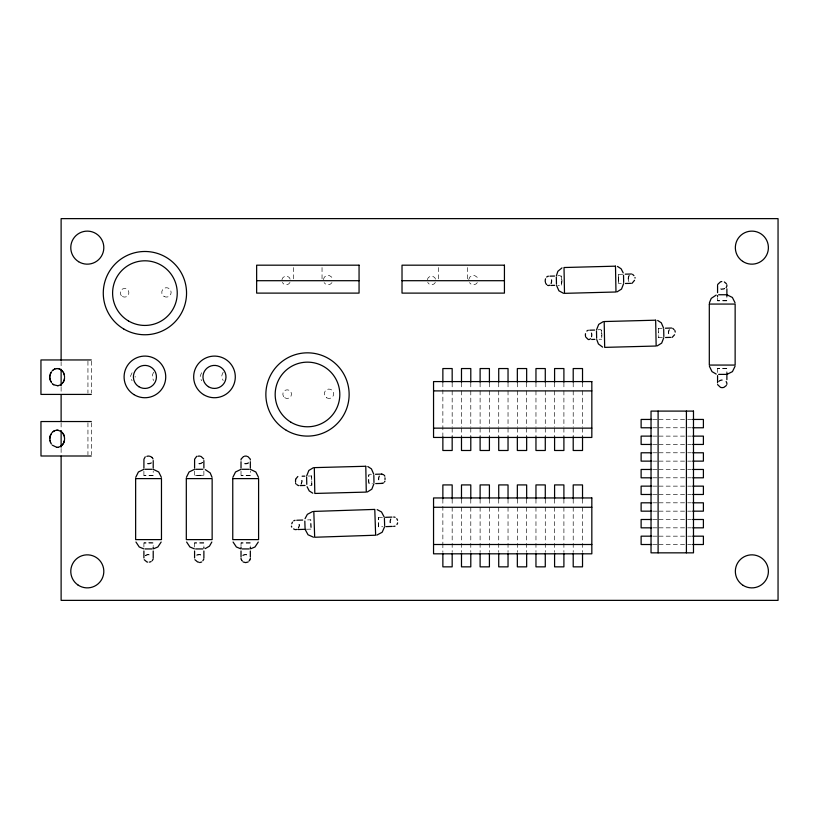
<?xml version="1.0" encoding="UTF-8"?>
<svg xmlns="http://www.w3.org/2000/svg" width="819" height="819" viewBox="0 0 819 819"><rect width="100%" height="100%" fill="white"/><g stroke="black" fill="none" stroke-linecap="round" stroke-linejoin="round"><path stroke-width="0.61" stroke-dasharray="4.09 3.07" d="M143.898 475.327L143.898 471.079M148.556 542.864L153.133 542.925L153.214 546.14M194.574 542.936L194.574 548.167M203.808 542.956L194.594 542.946L203.808 542.925L203.88 546.14M241.021 542.936L241.021 546.14M250.256 542.956L241.042 542.946L250.256 542.925L250.338 546.14M717.567 368.396L717.567 372.635M726.801 368.407L717.587 368.396L726.801 368.376L726.883 371.591M311.67 475.982L311.844 485.247L308.272 485.36M371.416 474.385C366.922 472.041 367.209 487.489 372.481 483.671M368.908 483.681L368.734 474.529M557.79 275.952C563.032 272.225 563.738 288.687 557.964 285.268M597.962 329.985C604.606 325.338 600.614 346.048 601.709 335.391M311.855 485.247L311.681 476.044M561.547 285.155L561.394 280.518M622.829 274.242L618.417 274.355L618.601 283.64L621.293 283.589M662.346 337.592L658.773 337.694L658.763 333.886M378.665 526.842L378.337 517.628L378.644 526.842L382.893 526.719M591.431 336.855L591.697 334.306L590.694 331.552M591.697 336.947L591.922 336.077A6.419 6.378 88.9 0 0 591.871 333.517L590.99 331.531M379.392 475.931L378.747 479.35L379.77 482.125M550.88 283.691L551.525 280.272L550.522 277.528M379.095 475.9L378.521 477.569A6.419 6.378 88.9 0 0 378.562 480.129L379.443 482.115M551.167 283.722L551.75 282.053A6.419 6.378 88.9 0 0 551.699 279.494L550.818 277.508M668.969 329.832L668.386 331.5A6.419 6.378 88.9 0 0 668.437 334.06L669.082 335.698M391.001 518.888L390.274 522.317L391.523 525.092M390.663 518.867L390.1 520.106A5.416 5.395 88.1 0 0 390.213 523.536L391.134 525.081M629.32 275.45L628.419 278.245L629.197 281.623M669.492 329.473L668.601 332.268L669.369 335.647M301.249 484.183L302.057 482.156A6.419 6.378 88.9 0 0 302.006 479.596L301.361 477.958M629.012 275.44L628.214 277.467A6.419 6.378 88.9 0 0 628.265 280.037M300.931 484.213L301.842 481.377L301.075 477.999M298.505 528.153L299.324 526.545A5.416 5.395 88.1 0 0 299.211 523.126L298.822 522.297M298.126 528.183L299.181 525.337L298.229 521.969M153.603 372.205L152.375 375.082A8.835 8.835 0 0 0 152.375 377.672L153.603 380.548M223.167 372.205L221.939 375.082A8.835 8.835 0 0 0 221.939 377.672L223.167 380.548M718.58 381.634L721.201 380.231L724.713 380.743M202.846 462.489L200.942 463.667A5.416 5.395 0 0 1 197.512 463.667L196.683 463.298M718.611 381.224L720.515 380.047A5.416 5.395 0 0 1 723.935 380.057L724.774 380.415M132.084 372.768L130.753 375.583A8.098 8.098 0 0 0 130.753 377.948L132.084 380.774M201.658 372.768L200.327 375.583A8.098 8.098 0 0 0 200.327 377.948L201.658 380.774M202.539 462.407L199.734 463.564L196.765 462.981M145.26 555.477L146.847 554.596A5.416 5.395 0 0 1 150.266 554.606L151.495 555.2M145.28 555.825L148.055 554.709L151.454 555.538M151.495 463.063L150.266 463.667A5.416 5.395 0 0 1 146.847 463.667L145.26 462.796M248.618 463.063L247.399 463.667A5.416 5.395 0 0 1 243.97 463.667L242.741 463.063M242.741 555.2L243.97 554.596A5.416 5.395 0 0 1 247.389 554.606L248.618 555.2M151.454 462.725L148.055 463.564L145.28 462.438M248.577 462.725L245.68 463.585L242.782 462.725M242.782 555.548L245.68 554.678L248.577 555.538M724.774 288.749L723.935 289.117A5.416 5.395 0 0 1 720.515 289.117L718.611 287.94M196.683 554.965L197.512 554.596A5.416 5.395 0 0 1 200.942 554.606L202.846 555.773M724.713 288.421L721.201 288.943L718.58 287.541M196.765 555.282L199.734 554.709L202.539 555.855M726.862 300.788L717.587 300.788L726.862 300.768L726.883 297.584M153.194 475.337L143.919 475.337L153.194 475.317L153.214 471.079M203.88 471.079L203.88 475.327L194.656 475.307L199.232 475.409M250.317 475.337L241.042 475.337L250.317 475.317L250.338 471.079M153.133 542.956L143.98 542.925L148.556 543.017M307.575 519.901L310.77 519.799L311.066 529.084L310.79 519.87M378.347 517.557L382.586 517.413M306.838 529.238L311.077 529.105M662.172 328.286L658.589 328.378L658.609 332.616M599.027 339.271L601.719 339.199M308.087 476.054L311.67 475.962M653.071 419.441L658.527 419.441M658.988 419.441L687.243 419.441M687.673 419.441L692.239 419.441M653.071 427.774L658.107 427.774M658.988 427.774L686.414 427.774M687.673 427.774L691.441 427.774M653.071 436.117L658.107 436.117M658.988 436.117L686.414 436.117M687.673 436.117L691.441 436.117M653.071 444.451L658.107 444.451M658.988 444.451L686.414 444.451M687.673 444.451L691.441 444.451M653.071 452.784L658.107 452.784M658.988 452.784L686.414 452.784M687.673 452.784L691.441 452.784M653.071 461.128L658.107 461.128M658.988 461.128L686.414 461.128M687.673 461.128L691.441 461.128M653.071 469.461L658.107 469.461M658.988 469.461L686.414 469.461M687.673 469.461L691.441 469.461M653.071 477.805L658.107 477.805M658.988 477.805L686.414 477.805M687.673 477.805L691.441 477.805M653.071 486.138L658.107 486.138M658.988 486.138L686.414 486.138M687.673 486.138L691.441 486.138M653.071 494.481L658.107 494.481M658.988 494.481L686.414 494.481M687.673 494.481L691.441 494.481M653.071 502.815L658.107 502.815M658.988 502.815L686.414 502.815M687.673 502.815L691.441 502.815M653.071 511.158L658.107 511.158M658.988 511.158L686.414 511.158M687.673 511.158L691.441 511.158M653.071 519.492L658.107 519.492M658.988 519.492L686.414 519.492M687.673 519.492L691.441 519.492M653.071 527.835L658.107 527.835M658.988 527.835L686.414 527.835M687.673 527.835L691.441 527.835M653.071 536.169L658.107 536.169M658.988 536.169L686.414 536.169M687.673 536.169L691.441 536.169M653.071 544.512L658.107 544.512M658.988 544.512L686.414 544.512M687.673 544.512L691.441 544.512M199.232 475.245L203.87 475.317M628.91 281.664L628.265 280.037M658.599 328.399L658.763 337.674M618.427 274.375L618.58 279.422M618.591 283.64L618.437 279.013M601.545 329.903L601.699 334.541M561.373 275.88L561.527 280.937M717.567 297.584L717.567 300.778M582.524 382.749L582.524 388.575M582.524 390.898L582.524 426.975M582.524 428.142L582.524 436.292M582.524 499.119L582.524 506.019M582.524 507.268L582.524 542.178M582.524 543.345L582.524 551.955M573.208 382.749L573.208 388.575M573.208 390.898L573.208 426.975M573.208 428.142L573.208 436.292M573.208 499.119L573.208 506.019M573.208 507.268L573.208 542.178M573.208 543.345L573.208 551.955M563.902 382.749L563.902 388.575M563.902 390.898L563.902 426.975M563.902 428.142L563.902 436.292M563.902 499.119L563.902 506.019M563.902 507.268L563.902 542.178M563.902 543.345L563.902 551.955M554.586 382.749L554.586 388.575M554.586 390.898L554.586 426.975M554.586 428.142L554.586 436.292M554.586 499.119L554.586 506.019M554.586 507.268L554.586 542.178M554.586 543.345L554.586 551.955M545.28 382.749L545.28 388.575M545.28 390.898L545.28 426.975M545.28 428.142L545.28 436.292M545.28 499.119L545.28 506.019M545.28 507.268L545.28 542.178M545.28 543.345L545.28 551.955M535.964 382.749L535.964 388.575M535.964 390.898L535.964 426.975M535.964 428.142L535.964 436.292M535.964 499.119L535.964 506.019M535.964 507.268L535.964 542.178M535.964 543.345L535.964 551.955M526.658 382.749L526.658 388.575M526.658 390.898L526.658 426.975M526.658 428.142L526.658 436.292M526.658 499.119L526.658 506.019M526.658 507.268L526.658 542.178M526.658 543.345L526.658 551.955M517.342 382.749L517.342 388.575M517.342 390.898L517.342 426.975M517.342 428.142L517.342 436.292M517.342 499.119L517.342 506.019M517.342 507.268L517.342 542.178M517.342 543.345L517.342 551.955M508.036 382.749L508.036 388.575M508.036 390.898L508.036 426.975M508.036 428.142L508.036 436.292M508.036 499.119L508.036 506.019M508.036 507.268L508.036 542.178M508.036 543.345L508.036 551.955M498.73 382.749L498.73 388.575M498.73 390.898L498.73 426.975M498.73 428.142L498.73 436.292M498.73 499.119L498.73 506.019M498.73 507.268L498.73 542.178M498.73 543.345L498.73 551.955M489.414 382.749L489.414 388.575M489.414 390.898L489.414 426.975M489.414 428.142L489.414 436.292M489.414 499.119L489.414 506.019M489.414 507.268L489.414 542.178M489.414 543.345L489.414 551.955M480.108 382.749L480.108 388.575M480.108 390.898L480.108 426.975M480.108 428.142L480.108 436.292M480.108 499.119L480.108 506.019M480.108 507.268L480.108 542.178M480.108 543.345L480.108 551.955M470.792 382.749L470.792 388.575M470.792 390.898L470.792 426.975M470.792 428.142L470.792 436.292M470.792 499.119L470.792 506.019M470.792 507.268L470.792 542.178M470.792 543.345L470.792 551.955M467.414 267.567L467.414 280.702M461.486 382.749L461.486 388.575M461.486 390.898L461.486 426.975M461.486 428.142L461.486 436.292M461.486 499.119L461.486 506.019M461.486 507.268L461.486 542.178M461.486 543.345L461.486 551.955M452.17 382.749L452.17 388.575M452.17 390.898L452.17 426.975M452.17 428.142L452.17 436.292M452.17 499.119L452.17 506.019M452.17 507.268L452.17 542.178M452.17 543.345L452.17 551.955M442.864 382.749L442.864 436.292M442.864 499.119L442.864 543.345M442.864 543.662L442.864 551.955M438.687 267.567L438.687 280.702M322.041 267.567L322.041 279.504M293.315 267.567L293.315 280.702M241.021 471.079L241.021 475.327M194.574 471.079L194.574 475.327M143.898 542.936L143.898 548.167M91.319 361.23L91.319 393.13M91.319 422.819L91.319 454.719M87.94 361.23L87.94 393.13M87.94 422.819L87.94 454.719M61.118 361.619L61.118 368.007M61.118 387.162L61.118 393.54M61.118 422.901L61.118 429.289M61.118 448.443L61.118 454.821M331.961 282.627A4.699 4.699 0 0 1 324.099 282.627M323.351 279.637A4.699 4.699 0 0 1 332.709 279.637M477.334 282.627A4.699 4.699 0 0 1 469.471 282.627M468.724 279.637A4.699 4.699 0 0 1 478.071 279.637M135.145 376.382A8.098 8.098 0 0 1 135.145 377.16M435.36 282.432A4.3 4.3 0 0 1 427.713 282.432M427.303 279.668A4.3 4.3 0 0 1 435.769 279.668M289.987 282.432A4.3 4.3 0 0 1 282.34 282.432M281.931 279.668A4.3 4.3 0 0 1 290.397 279.668M326.679 397.819A4.699 4.699 0 0 0 333.722 393.755A4.699 4.699 0 0 0 326.679 389.69A4.699 4.699 0 0 0 326.679 397.819M122.43 296.519A4.3 4.3 0 0 0 128.89 292.792A4.3 4.3 0 0 0 122.43 289.066A4.3 4.3 0 0 0 122.43 296.519M284.684 397.665A4.3 4.3 0 0 0 291.451 394.533A4.3 4.3 0 0 0 285.35 390.233A4.3 4.3 0 0 0 284.684 397.665M164.097 296.468A4.699 4.699 0 0 0 171.14 292.403A4.699 4.699 0 0 0 164.097 288.339A4.699 4.699 0 0 0 164.097 296.468"/><path stroke-width="1.23" d="M49.836 376.986L50 378.747M49.836 438.574L50 440.335M49.877 376.986L49.959 375.614M49.877 438.574L49.959 437.203M64.578 377.579L64.425 378.747M143.898 468.13L143.929 459.213L145.25 456.838M194.574 468.13L194.605 459.213L196.744 456.275M64.425 440.335L64.568 439.363M373.925 483.753L371.816 489.189L367.342 491.984M623.617 283.65L621.508 289.087L617.035 291.881M663.789 337.674L661.68 343.11L657.207 345.905M49.969 437.397L50.614 435.002M306.685 475.89L308.835 470.464L313.329 467.731M556.377 275.788L557.872 271.294L561.977 267.905M596.549 329.811L598.709 324.396L603.193 321.662M384.602 526.781L382.166 532.248L376.894 535.094M50 375.614L50.113 375M64.466 378.747L64.158 379.955M64.466 440.335L64.025 441.943M735.063 366.247L732.452 371.621L727.088 374.293M135.729 477.354L138.401 471.99L143.775 469.379M186.404 477.354L189.076 471.99L194.451 469.379M232.852 477.354L235.524 471.99L240.909 469.379M709.397 302.805L711.261 298.362L716.205 295.075M50.031 375.204L50.389 374.007M50.031 436.793L50.174 436.189M295.731 479.33L295.628 479.76A6.419 6.378 88.9 0 0 295.598 481.889M64.343 440.95L64.128 441.748M64.251 379.76L64.025 380.354M545.556 278.798L545.331 279.658A6.419 6.378 88.9 0 0 545.382 282.227M634.541 280.303L632.114 283.231A2.416 2.396 88.9 0 1 631.807 283.292M305.047 518.642L307.36 514.342L312.643 511.537M50.287 435.79L50.502 435.196M161.148 542.035L157.862 546.979L153.419 548.843M211.824 542.035L209.449 546.171L205.221 548.617M258.282 542.035L254.996 546.979L250.542 548.843M50.358 374.007L50.88 372.84M50.43 373.812L50.665 373.218M63.995 442.137L63.636 442.925M295.854 478.9L297.84 476.504M674.58 334.756L672.286 337.254A2.416 2.396 88.9 0 1 671.979 337.326M63.636 381.337L63.923 380.753M250.01 559.694L250.153 559.336A3.378 3.358 0 0 0 250.338 558.251M63.841 380.948L63.135 382.258M50.583 435.002L50.88 434.428M50.665 434.807L51.402 433.507M384.94 481.142L384.49 481.971M62.254 445.014L63.677 442.925M50.839 372.84L51.402 371.918M292.475 522.123L291.912 523.361A5.416 5.395 88.1 0 0 291.81 523.802M396.949 524.529L397.512 523.29A5.416 5.395 88.1 0 0 397.614 522.86M63.165 382.258L62.254 383.425M63.165 443.847L62.817 444.369M249.815 560.053L248.976 561.025M726.125 287.612L726.699 286.548A3.378 3.358 0 0 0 726.801 284.756M726.361 385.503L723.935 387.356A5.416 5.395 0 0 1 720.515 387.356L717.751 384.787A3.378 3.358 0 0 1 717.649 384.418M51.863 432.841L53.051 431.685M152.17 560.728L153.03 559.336A3.378 3.358 0 0 0 153.133 558.967M202.846 560.728L203.706 559.336A3.378 3.358 0 0 0 203.808 558.967M62.428 383.272L61.22 384.387M52.129 370.935L53.051 370.096M62.009 445.311L61.22 445.976M546.652 277.006L547.85 276.3A2.416 2.396 88.9 0 1 548.454 276.208M586.824 331.04L588.022 330.323A2.416 2.396 88.9 0 1 588.329 330.262M590.601 338.728L589.404 339.445A2.416 2.396 88.9 0 1 588.196 339.476L585.81 337.1M61.568 445.72L60.575 446.416M53.174 369.973L54.351 369.256M61.251 384.387L60.575 384.828M53.174 431.562L53.685 431.224M383.599 482.903L381.767 483.394M60.616 384.828L57.883 385.759M53.808 431.122L54.351 430.845M60.616 446.416L57.883 447.348M293.683 520.884L294.39 520.515A3.378 3.358 88.1 0 1 295.116 520.331M549.846 285.155L549.232 285.421A2.416 2.396 88.9 0 1 548.024 285.452L547.399 285.217M243.54 456.521L241.206 458.937A3.378 3.358 0 0 0 241.021 460.012M151.105 561.537L150.266 561.906A5.416 5.395 0 0 1 149.406 562.11M54.31 369.256L54.853 369.031M54.31 430.845L54.853 430.62M201.689 561.998L199.734 562.581M248.147 561.998L245.68 562.602L243.192 561.988M54.812 369.031L56.88 368.581M54.812 430.62L56.88 430.17M381.593 474.14L383.742 474.764M57.924 385.759L53.808 384.828M57.924 447.348L56.849 447.369M313.81 511.425L374.785 509.408L375.645 535.216L314.67 537.254L313.81 511.435M296.744 520.26L302.702 520.065M385.544 517.321L391.943 517.106M297.973 529.535L305.856 529.269M385.851 526.627L392.25 526.412M549.897 276.167L554.565 276.044M625.225 274.17L631.531 274.007M550.972 285.452L554.739 285.35M625.399 283.487L630.773 283.343M589.7 330.2L594.737 330.067M671.6 328.04L665.397 328.204M591.656 339.465L594.911 339.373M665.571 337.51L670.607 337.377M56.849 368.581L57.924 368.601M56.849 430.17L57.924 430.19M302.139 476.218L304.863 476.146M375.522 474.273L381.951 474.109M300.01 485.585L305.047 485.452M375.706 483.579L381.9 483.415M256.644 280.702L359.06 280.702M402.016 280.702L504.432 280.702M718.632 294.748L725.818 294.748M91.278 359.95L40.95 359.95L40.95 394.41L91.278 394.41M718.632 374.385L725.818 374.385M433.548 390.898L591.83 390.898M651.811 419.441L641.123 419.441L641.123 427.774L651.811 427.774M692.7 419.441L703.398 419.441L703.398 427.774L692.7 427.774M91.278 421.539L40.95 421.539L40.991 455.999L91.278 455.999M433.548 428.142L591.83 428.142M651.811 436.117L641.123 436.117L641.123 444.451L651.811 444.451M692.7 436.117L703.398 436.117L703.398 444.451L692.7 444.451M651.811 452.784L641.123 452.784L641.123 461.128L651.811 461.128M692.7 452.784L703.398 452.784L703.398 461.128L692.7 461.128M144.963 469.297L152.15 469.297M195.639 469.297L202.825 469.297M242.086 469.297L249.273 469.297M651.811 469.461L641.123 469.461L641.123 477.805L651.811 477.805M692.7 469.461L703.398 469.461L703.398 477.805L692.7 477.805M651.811 486.138L641.123 486.138L641.123 494.481L651.811 494.481M692.7 486.138L703.398 486.138L703.398 494.481L692.7 494.481M651.811 502.815L641.123 502.815L641.123 511.158L651.811 511.158M692.7 502.815L703.398 502.815L703.398 511.158L692.7 511.158M433.548 507.268L591.83 507.268M651.811 519.492L641.123 519.492L641.123 527.835L651.811 527.835M692.7 519.492L703.398 519.492L703.398 527.835L692.7 527.835M651.811 536.169L641.123 536.169L641.123 544.512L651.811 544.512M692.7 536.169L703.398 536.169L703.398 544.512L692.7 544.512M433.548 544.502L591.83 544.502M144.963 548.935L152.15 548.935M195.639 548.935L202.825 548.935M242.086 548.935L249.273 548.935M56.88 447.369L52.273 445.167M57.883 368.601L58.948 368.806M57.883 430.19L61.251 431.562M313.493 537.213L308.036 534.766L305.18 529.504M727.006 294.83L732.381 297.451L735.053 302.805M250.46 469.379L255.835 471.99L258.507 477.354M153.337 469.379L158.712 471.99L161.384 477.354M240.817 548.843L236.374 546.979L233.087 542.035M194.369 548.843L189.916 546.979L186.63 542.035M143.694 548.843L139.24 546.979L135.964 542.035M563.513 293.304L558.927 290.806L556.572 285.503M377.19 509.643L381.49 511.947L384.295 517.239M58.907 368.806L60.115 369.256M205.252 469.615L210.196 472.901L212.06 477.354M716.226 374.068L712.008 371.621L709.387 366.247M395.106 517.332L394.738 517.188A3.378 3.358 88.1 0 0 393.652 517.045M602.641 347.113L598.402 343.939L596.744 339.537M312.766 493.192L309.234 490.909L307.084 486.732M617.506 266.431L621.119 268.786L623.208 272.86M657.677 320.454L661.291 322.809L663.605 328.132M367.813 466.533L371.427 468.877L373.74 474.201M200.942 456.367L203.706 458.937M150.266 456.367L151.843 457.237M724.365 281.982L726.361 283.661M247.819 456.521L250.153 458.937A3.378 3.358 0 0 1 250.338 460.012M60.074 369.256L60.616 369.533M632.565 274.304L633.937 275.665M672.737 328.337L674.119 329.688M60.575 369.533L61.251 369.973M293.601 528.92L294.686 529.463A3.378 3.358 88.1 0 0 296.847 529.391M53.174 384.387L53.685 384.725M60.903 431.326L62.009 432.227M61.22 369.973L62.009 370.638M53.051 384.265L52.273 383.579M242.393 561.025L241.544 560.053M296.826 484.623L298.331 485.554A2.416 2.396 88.9 0 0 298.638 485.606M62.254 370.935L63.053 371.918M62.254 432.524L63.165 433.691M152.17 457.534L153.03 458.937M546.519 284.531L545.638 283.077M726.125 381.552L726.699 382.627A3.378 3.358 0 0 1 726.801 384.418M51.525 382.616L50.839 381.521M384.346 475.389L384.838 476.197M396.754 518.662L397.399 519.87A5.416 5.395 88.1 0 1 397.532 520.3M63.022 433.507L63.923 435.196M51.402 444.031L50.583 442.536M63.135 372.102L63.677 373.024M63.237 433.865L63.718 434.807M194.902 559.694L197.512 561.906A5.416 5.395 0 0 0 198.812 562.162M144.226 559.694L146.847 561.906A5.416 5.395 0 0 0 147.707 562.11M295.956 483.937L295.536 483.046M50.88 381.521L50.358 380.354M63.636 373.024L64.189 374.406M50.696 381.142L50.461 380.559M241.349 559.694L241.206 559.336A3.378 3.358 0 0 1 241.021 558.251M50.614 442.536L50.358 441.943M291.728 527.088L291.4 526.115M63.882 435.196L64.189 435.995M64.025 374.007L64.568 376.586M50.389 380.354L50.082 379.361M50.389 441.943L50.082 440.95M674.887 330.569L675.235 332.094M64.158 435.995L64.568 438.175M49.959 378.747L50.113 379.361M50.113 440.95L49.959 440.335M634.991 277.528L635.063 278.071M64.517 437.981L64.547 438.574M384.408 518.417L384.643 525.593M304.822 521.048L305.057 528.235M663.697 329.31L663.83 336.496M623.525 275.286L623.658 282.463M596.508 331.081L596.641 338.267M556.336 277.057L556.47 284.244M373.822 475.378L373.966 482.565M306.634 477.16L306.777 484.346M726.883 288.851L726.883 296.539M726.883 372.635L726.883 379.688M717.567 285.544L717.567 292.711M717.567 295.557L717.567 296.539M717.567 375.593L717.567 382.821M686.414 411.097L686.414 552.845M658.107 411.097L658.107 552.845M582.524 382.207L582.524 368.55L573.208 368.55L573.208 382.207M582.524 436.834L582.524 450.491L573.208 450.491L573.208 436.834M582.524 498.576L582.524 484.92L573.208 484.92L573.208 498.576M582.524 553.194L582.524 566.85L573.208 566.85L573.208 553.194M563.902 382.207L563.902 368.55L554.586 368.55L554.586 382.207M563.902 436.834L563.902 450.491L554.586 450.491L554.586 436.834M563.902 498.576L563.902 484.92L554.586 484.92L554.586 498.576M563.902 553.194L563.902 566.85L554.586 566.85L554.586 553.194M545.28 382.207L545.28 368.55L535.964 368.55L535.964 382.207M545.28 436.834L545.28 450.491L535.964 450.491L535.964 436.834M545.28 498.576L545.28 484.92L535.964 484.92L535.964 498.576M545.28 553.194L545.28 566.85L535.964 566.85L535.964 553.194M526.658 382.207L526.658 368.55L517.342 368.55L517.342 382.207M526.658 436.834L526.658 450.491L517.342 450.491L517.342 436.834M526.658 498.576L526.658 484.92L517.342 484.92L517.342 498.576M526.658 553.194L526.658 566.85L517.342 566.85L517.342 553.194M508.036 382.207L508.036 368.55L498.73 368.55L498.73 382.207M508.036 436.834L508.036 450.491L498.73 450.491L498.73 436.834M508.036 498.576L508.036 484.92L498.73 484.92L498.73 498.576M508.036 553.194L508.036 566.85L498.73 566.85L498.73 553.194M489.414 382.207L489.414 368.55L480.108 368.55L480.108 382.207M489.414 436.834L489.414 450.491L480.108 450.491L480.108 436.834M489.414 498.576L489.414 484.92L480.108 484.92L480.108 498.576M489.414 553.194L489.414 566.85L480.108 566.85L480.108 553.194M470.792 382.207L470.792 368.55L461.486 368.55L461.486 382.207M470.792 436.834L470.792 450.491L461.486 450.491L461.486 436.834M470.792 498.576L470.792 484.92L461.486 484.92L461.486 498.576M470.792 553.194L470.792 566.85L461.486 566.85L461.486 553.194M452.17 382.207L452.17 368.55L442.864 368.55L442.864 382.207M452.17 436.834L452.17 450.491L442.864 450.491L442.864 436.834M452.17 498.576L452.17 484.92L442.864 484.92L442.864 498.576M452.17 553.194L452.17 566.85L442.864 566.85L442.864 553.194M250.338 461.721L250.338 468.13M250.338 547.184L250.338 548.167M250.338 551.003L250.338 556.981M241.021 461.721L241.021 468.13M241.021 547.184L241.021 548.167M241.021 551.003L241.021 556.981M203.88 460.585L203.88 468.13M203.88 547.184L203.88 548.167M203.88 551.003L203.88 557.954M194.574 551.003L194.574 557.954M153.214 460.585L153.214 468.13M153.214 547.184L153.214 548.167M153.214 551.003L153.214 557.954M143.898 551.003L143.898 557.954M61.118 360.35L61.118 218.632L778.05 218.632L778.05 600.368L61.118 600.368L61.118 456.101M61.118 369.287L61.118 385.882M61.118 394.819L61.118 421.631M61.118 430.569L61.118 447.164M197.952 456.244A5.416 5.395 0 0 1 200.071 456.152M395.034 526.136A3.378 3.358 88.1 0 1 393.601 526.351M585.554 336.251A6.419 6.378 88.9 0 1 585.503 333.691M384.971 477.835A6.419 6.378 88.9 0 1 385.002 479.524M717.649 284.756A3.378 3.358 0 0 1 717.751 284.388L720.515 281.818A5.416 5.395 0 0 1 721.805 281.552M244.4 456.244A5.416 5.395 0 0 1 246.959 456.244M146.847 456.367A5.416 5.395 0 0 1 149.406 456.152M135.637 478.613L135.637 539.619L161.466 539.619L161.476 478.613L135.647 478.613M186.312 478.613L186.312 539.619L212.141 539.619L212.152 478.613L186.322 478.613M232.76 478.613L232.76 539.619L258.589 539.619L258.599 478.613L232.77 478.613M709.305 304.064L709.305 365.069L735.134 365.069L735.145 304.064L709.315 304.064M615.489 266.165L564.015 267.526L564.506 293.345L615.98 291.994L615.489 266.175M655.661 320.188L604.187 321.55L604.678 347.379L656.152 346.027L655.661 320.209M365.786 466.267L314.312 467.629L314.813 493.447L366.288 492.096L365.786 466.277M359.06 265.182L256.644 265.182L256.644 293.11L359.06 293.11L359.06 265.182M504.432 265.182L402.016 265.182L402.016 293.11L504.432 293.11L504.432 265.182M591.83 381.582L433.548 381.582L433.548 437.448L591.83 437.448L591.83 381.582M693.488 411.097L651.033 411.097L651.033 552.845L693.488 552.845L693.488 411.097M591.83 497.952L433.548 497.952L433.548 553.818L591.83 553.818L591.83 497.952M133.896 394.574A20.813 20.813 0 0 0 165.725 377.62A20.813 20.813 0 0 0 135.125 358.538A20.813 20.813 0 0 0 133.896 394.574M138.82 386.681A11.507 11.507 0 0 0 156.419 377.303A11.507 11.507 0 0 0 139.506 366.758A11.507 11.507 0 0 0 138.82 386.681M203.47 394.574A20.813 20.813 0 0 0 235.288 377.62A20.813 20.813 0 0 0 204.699 358.538A20.813 20.813 0 0 0 203.47 394.574M208.395 386.681A11.507 11.507 0 0 0 225.983 377.303A11.507 11.507 0 0 0 209.07 366.758A11.507 11.507 0 0 0 208.395 386.681M123.669 328.931A41.636 41.636 0 0 0 186.548 293.611A41.636 41.636 0 0 0 124.529 256.818A41.636 41.636 0 0 0 123.669 328.931M128.419 320.915A32.33 32.33 0 0 0 177.242 293.499A32.33 32.33 0 0 0 129.085 264.936A32.33 32.33 0 0 0 128.419 320.915M286.251 430.272A41.636 41.636 0 0 0 349.129 394.963A41.636 41.636 0 0 0 287.1 358.169A41.636 41.636 0 0 0 286.251 430.272M291.001 422.266A32.33 32.33 0 0 0 339.813 394.85A32.33 32.33 0 0 0 291.666 366.277A32.33 32.33 0 0 0 291.001 422.266M78.583 261.681A16.523 16.523 0 0 0 103.808 248.167A16.523 16.523 0 0 0 79.494 233.077A16.523 16.523 0 0 0 78.583 261.681M742.608 261.322A16.523 16.523 0 0 0 768.355 248.812A16.523 16.523 0 0 0 744.645 232.78A16.523 16.523 0 0 0 742.608 261.322M78.04 585.042A16.523 16.523 0 0 0 103.778 572.532A16.523 16.523 0 0 0 80.078 556.5A16.523 16.523 0 0 0 78.04 585.042M743.161 585.401A16.523 16.523 0 0 0 768.386 571.887A16.523 16.523 0 0 0 744.072 556.797A16.523 16.523 0 0 0 743.161 585.401"/></g></svg>
